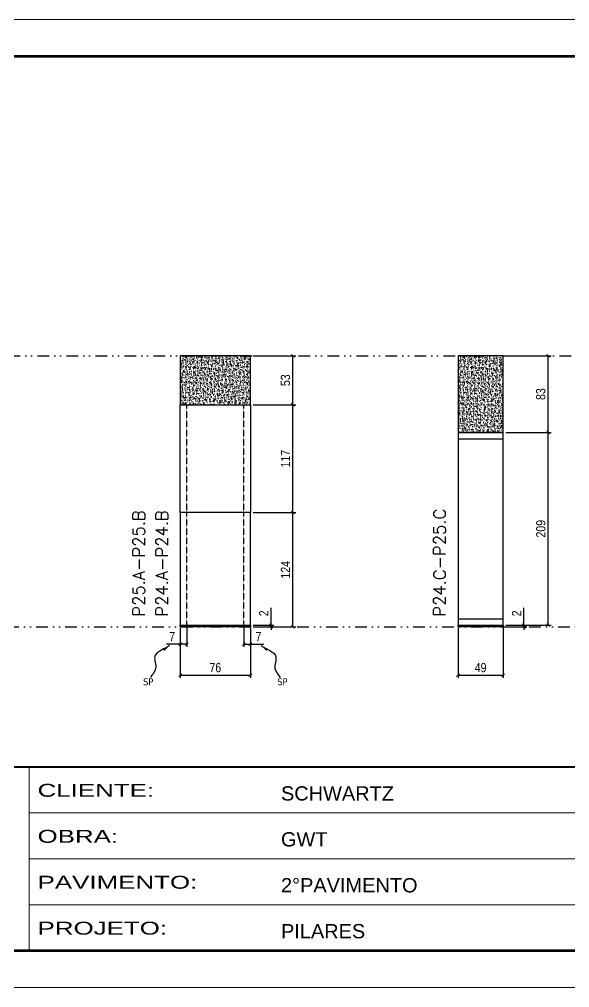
# Model space of a CAD drawing. Extents: x 13770 to 23315, y 867 to 16997.
# Drawn here: x 19569 to 20166, y 8907 to 9957 of the extents above; entities that cross this region are included whole.
import ezdxf

# ---------------------------------------------------------------- set-up
doc = ezdxf.new("R2010")
doc.units = 0
for name, pattern in [('CONTINUO', [0]), ('DASHED', [0.75, 0.5, -0.25]), ('DIVIDE2', [0.625, 0.25, -0.125, 0, -0.125, 0, -0.125]), ('HIDDEN', [0.375, 0.25, -0.125])]:
    doc.linetypes.add(name, pattern=pattern)
for name, color, linetype in [('COTA', 241, 'Continuous'), ('Nível', 160, 'Continuous'), ('Painéis', 200, 'Continuous'), ('SARR_2.2x7', 40, 'Continuous'), ('Sarrafo de Pressão', 42, 'HIDDEN'), ('texto', 7, 'Continuous')]:
    doc.layers.add(name, color=color, linetype=linetype)
for name, color, linetype, lineweight in [('Folhas', 255, 'Continuous', 9), ('SARRAFO DE PRESSAO', 251, 'DASHED', 9), ('Texto Seção', 7, 'Continuous', 15)]:
    doc.layers.add(name, color=color, linetype=linetype, lineweight=lineweight)
doc.styles.add('ARIAL', font='arial.ttf')
doc.styles.add('COTA TECNICA', font='techl___.ttf', dxfattribs={"height": 10})
doc.styles.add('COTA TECNICA-50', font='techl___.ttf', dxfattribs={"height": 10})
doc.styles.add('REGUA-120', font='ROMANS.shx', dxfattribs={"height": 15})
doc.styles.get("Standard").update_dxf_attribs({"font": 'arial.ttf'})
doc.styles.add('Tecnologia', font='')
doc.styles.get('Tecnologia').set_extended_font_data('Forgotten Futurist')
doc.dimstyles.new('COTA PAINEL-50', dxfattribs={"dimtxt": 10, "dimasz": 3, "dimexe": 3, "dimexo": 3, "dimgap": 3, "dimtad": 1, "dimdec": 1, "dimzin": 12, "dimdsep": 46, "dimtxsty": 'COTA TECNICA-50', "dimblk1": 'OBLIQUE', "dimblk2": 'OBLIQUE', "dimsah": 1, "dimcen": 0.9, "dimclrd": 4, "dimclre": 4, "dimclrt": 240, "dimadec": 1, "dimazin": 3, "dimtfac": 1, "dimtdec": 1, "dimtmove": 0, "dimatfit": 3, "dimfxl": 1, "dimtolj": 1, "dimtzin": 12, "dimarcsym": 0})
doc.dimstyles.new('PAINEL', dxfattribs={"dimtxt": 10, "dimasz": 3, "dimexe": 3, "dimexo": 3, "dimgap": 3, "dimtad": 1, "dimdec": 1, "dimzin": 12, "dimdsep": 46, "dimtxsty": 'COTA TECNICA', "dimblk1": 'OBLIQUE', "dimblk2": 'OBLIQUE', "dimsah": 1, "dimcen": 0.9, "dimclrd": 4, "dimclre": 4, "dimclrt": 240, "dimadec": 1, "dimazin": 3, "dimtfac": 1, "dimtdec": 1, "dimtmove": 0, "dimatfit": 3, "dimfxl": 1, "dimtolj": 1, "dimtzin": 12, "dimarcsym": 0})
doc.dimstyles.get("Standard").update_dxf_attribs({"dimtxt": 0.18, "dimasz": 0.18, "dimexe": 0.18, "dimexo": 0.0625, "dimgap": 0.09, "dimtad": 0, "dimtih": 1, "dimtoh": 1, "dimdec": 4, "dimzin": 0, "dimdsep": 46, "dimtxsty": 'Standard', "dimcen": 0.09, "dimadec": 0, "dimazin": 0, "dimtfac": 1, "dimtdec": 4, "dimtofl": 0, "dimtmove": 0, "dimatfit": 3, "dimfxl": 1, "dimtolj": 1, "dimtzin": 0, "dimarcsym": 0})

# ---------------------------------------------------------------- blocks, each defined once
blk = doc.blocks.new('9999999999')
at = {"color": 30, "linetype": 'CONTINUO'}
for p, q in [((98564.6, 34230.2), (98564.6, 34429.4)), ((98564.6, 34379.6), (99584, 34379.6)), ((98564.6, 34329.8), (99488, 34329.8)), ((98564.6, 34280), (99488, 34280))]:
    blk.add_line(p, q, dxfattribs=at)
at = {"color": 30, "linetype": 'CONTINUO', "const_width": 2}
blk.add_lwpolyline([(99584, 34230.2), (99584, 34414.4, 0.414214), (99569, 34429.4), (98229, 34429.4, 0.414214), (98214, 34414.4), (98214, 34245.2, 0.414214), (98229, 34230.2), (99584, 34230.2)], format="xyb", dxfattribs=at)
at = {"layer": 'Folhas'}
blk.add_lwpolyline([(98139, 34190.2), (99624, 34190.2), (99624, 35240.2), (98139, 35240.2)], close=True, dxfattribs=at)
at = {"layer": 'Folhas', "color": 30, "const_width": 3}
blk.add_lwpolyline([(98214, 34230.2), (99584, 34230.2), (99584, 35200.2), (98214, 35200.2)], close=True, dxfattribs=at)
at = {"color": 7, "linetype": 'Continuous', "ltscale": 5, "style": 'ARIAL'}
for s, height, p in [('SCHWARTZ', 15.48, (98837.7, 34393.1)), ('GWT', 15.48, (98837.7, 34343.3)), ('2°PAVIMENTO', 15.483, (98837.7, 34293.5)), ('PILARES', 15.48, (98837.7, 34243.7))]:
    blk.add_text(s, height=height, dxfattribs=at).set_placement(p)
at = {"layer": 'Folhas', "color": 7, "style": 'Tecnologia', "width": 1.5}
for s, p in [('CLIENTE:', (98573.7, 34397.2)), ('OBRA:', (98573.7, 34347.3)), ('PAVIMENTO:', (98573.7, 34297.5)), ('PROJETO:', (98573.7, 34247.7))]:
    blk.add_text(s, height=14, dxfattribs=at).set_placement(p)
blk = doc.blocks.new('_Oblique')
at = {"color": 0, "linetype": 'ByBlock', "lineweight": -2}
blk.add_line((-0.5, -0.5), (0.5, 0.5), dxfattribs=at)
blk = doc.blocks.new('*D512')
at = {"layer": 'COTA', "color": 4, "lineweight": -2, "transparency": 16777216}
for p, q in [((19744, 9297.2), (19744, 9243)), ((19820, 9297.2), (19820, 9243)), ((19744, 9246), (19820, 9246))]:
    blk.add_line(p, q, dxfattribs=at)
at = {"layer": 'Defpoints', "color": 0, "transparency": 16777216}
for p in [(19744, 9300.2), (19820, 9300.2), (19820, 9246)]:
    blk.add_point(p, dxfattribs=at)
at = {"layer": 'COTA', "color": 4, "lineweight": -2, "transparency": 16777216, "xscale": 3, "yscale": 3, "zscale": 3, "rotation": 180}
blk.add_blockref('_Oblique', (19744, 9246), dxfattribs=at)
at = {"layer": 'COTA', "color": 4, "lineweight": -2, "transparency": 16777216, "xscale": 3, "yscale": 3, "zscale": 3}
blk.add_blockref('_Oblique', (19820, 9246), dxfattribs=at)
at = {"layer": 'COTA', "color": 240, "transparency": 16777216, "insert": (19782, 9254.1), "char_height": 10, "attachment_point": 5, "style": 'COTA TECNICA'}
blk.add_mtext('\\A1;76', dxfattribs=at)
blk = doc.blocks.new('*D513')
at = {"layer": 'COTA', "color": 4, "lineweight": -2, "transparency": 16777216}
for p, q in [((19823, 9422.2), (19869.2, 9422.2)), ((19866.2, 9298.2), (19866.2, 9422.2)), ((19823, 9298.2), (19869.2, 9298.2))]:
    blk.add_line(p, q, dxfattribs=at)
at = {"layer": 'Defpoints', "color": 0, "transparency": 16777216}
for p in [(19820, 9422.2), (19866.2, 9422.2), (19820, 9298.2)]:
    blk.add_point(p, dxfattribs=at)
at = {"layer": 'COTA', "color": 4, "lineweight": -2, "transparency": 16777216, "xscale": 3, "yscale": 3, "zscale": 3}
for p, rotation in [((19866.2, 9422.2), 90), ((19866.2, 9298.2), 270)]:
    blk.add_blockref('_Oblique', p, dxfattribs=dict(at, rotation=rotation))
at = {"layer": 'COTA', "color": 240, "transparency": 16777216, "insert": (19858.1, 9360.2), "char_height": 10, "attachment_point": 5, "rotation": 90, "style": 'COTA TECNICA-50'}
blk.add_mtext('\\A1;124', dxfattribs=at)
blk = doc.blocks.new('*D514')
at = {"layer": 'COTA', "color": 4, "lineweight": -2, "transparency": 16777216}
for p, q in [((19842.5, 9300.2), (19842.5, 9319)), ((19823, 9300.2), (19845.5, 9300.2)), ((19823, 9298.2), (19845.5, 9298.2)), ((19842.5, 9298.2), (19842.5, 9300.2)), ((19842.5, 9298.2), (19842.5, 9295.2))]:
    blk.add_line(p, q, dxfattribs=at)
at = {"layer": 'Defpoints', "color": 0, "transparency": 16777216}
for p in [(19820, 9300.2), (19820, 9298.2), (19842.5, 9298.2)]:
    blk.add_point(p, dxfattribs=at)
at = {"layer": 'COTA', "color": 4, "lineweight": -2, "transparency": 16777216, "xscale": 3, "yscale": 3, "zscale": 3}
for p, rotation in [((19842.5, 9300.2), 270), ((19842.5, 9298.2), 90)]:
    blk.add_blockref('_Oblique', p, dxfattribs=dict(at, rotation=rotation))
at = {"layer": 'COTA', "color": 240, "transparency": 16777216, "insert": (19834.5, 9312.9), "char_height": 10, "attachment_point": 5, "rotation": 90, "style": 'COTA TECNICA-50'}
blk.add_mtext('\\A1;2', dxfattribs=at)
blk = doc.blocks.new('*D524')
at = {"layer": 'COTA', "color": 4, "linetype": 'ByBlock', "lineweight": -2, "transparency": 16777216}
for p, q in [((19823, 9539.2), (19869.2, 9539.2)), ((19866.2, 9422.2), (19866.2, 9539.2)), ((19823, 9422.2), (19869.2, 9422.2))]:
    blk.add_line(p, q, dxfattribs=at)
at = {"layer": 'Defpoints', "color": 0, "linetype": 'ByBlock', "transparency": 16777216}
for p in [(19820, 9539.2), (19866.2, 9539.2), (19820, 9422.2)]:
    blk.add_point(p, dxfattribs=at)
at = {"layer": 'COTA', "color": 4, "linetype": 'ByBlock', "lineweight": -2, "transparency": 16777216, "xscale": 3, "yscale": 3, "zscale": 3}
for p, rotation in [((19866.2, 9539.2), 90), ((19866.2, 9422.2), 270)]:
    blk.add_blockref('_Oblique', p, dxfattribs=dict(at, rotation=rotation))
at = {"layer": 'COTA', "color": 240, "linetype": 'ByBlock', "transparency": 16777216, "insert": (19858.1, 9480.7), "char_height": 10, "attachment_point": 5, "rotation": 90, "style": 'COTA TECNICA'}
blk.add_mtext('\\A1;117', dxfattribs=at)
blk = doc.blocks.new('*D515')
at = {"layer": 'COTA', "color": 4, "lineweight": -2, "transparency": 16777216}
for p, q in [((19744, 9295.2), (19744, 9276.6)), ((19751, 9297.2), (19751, 9276.6)), ((19744, 9279.6), (19729.2, 9279.6)), ((19751, 9279.6), (19744, 9279.6))]:
    blk.add_line(p, q, dxfattribs=at)
at = {"layer": 'Defpoints', "color": 0, "transparency": 16777216}
for p in [(19744, 9298.2), (19751, 9300.2), (19744, 9279.6)]:
    blk.add_point(p, dxfattribs=at)
at = {"layer": 'COTA', "color": 4, "lineweight": -2, "transparency": 16777216, "xscale": 3, "yscale": 3, "zscale": 3, "rotation": 180}
blk.add_blockref('_Oblique', (19744, 9279.6), dxfattribs=at)
at = {"layer": 'COTA', "color": 4, "lineweight": -2, "transparency": 16777216, "xscale": 3, "yscale": 3, "zscale": 3}
blk.add_blockref('_Oblique', (19751, 9279.6), dxfattribs=at)
at = {"layer": 'COTA', "color": 240, "transparency": 16777216, "insert": (19735.1, 9287.7), "char_height": 10, "attachment_point": 5, "style": 'COTA TECNICA-50'}
blk.add_mtext('\\A1;7', dxfattribs=at)
blk = doc.blocks.new('*D516')
at = {"layer": 'COTA', "color": 4, "lineweight": -2, "transparency": 16777216}
for p, q in [((19813, 9297.2), (19813, 9276.6)), ((19820, 9295.2), (19820, 9276.6)), ((19813, 9279.6), (19820, 9279.6)), ((19820, 9279.6), (19834.7, 9279.6))]:
    blk.add_line(p, q, dxfattribs=at)
at = {"layer": 'Defpoints', "color": 0, "transparency": 16777216}
for p in [(19813, 9300.2), (19820, 9298.2), (19820, 9279.6)]:
    blk.add_point(p, dxfattribs=at)
at = {"layer": 'COTA', "color": 4, "lineweight": -2, "transparency": 16777216, "xscale": 3, "yscale": 3, "zscale": 3, "rotation": 180}
blk.add_blockref('_Oblique', (19813, 9279.6), dxfattribs=at)
at = {"layer": 'COTA', "color": 4, "lineweight": -2, "transparency": 16777216, "xscale": 3, "yscale": 3, "zscale": 3}
blk.add_blockref('_Oblique', (19820, 9279.6), dxfattribs=at)
at = {"layer": 'COTA', "color": 240, "transparency": 16777216, "insert": (19828.8, 9287.7), "char_height": 10, "attachment_point": 5, "style": 'COTA TECNICA-50'}
blk.add_mtext('\\A1;7', dxfattribs=at)
blk = doc.blocks.new('*D517')
at = {"layer": 'COTA', "color": 4, "lineweight": -2, "transparency": 16777216}
for p, q in [((19823, 9592.2), (19869.2, 9592.2)), ((19866.2, 9539.2), (19866.2, 9592.2)), ((19823, 9539.2), (19869.2, 9539.2))]:
    blk.add_line(p, q, dxfattribs=at)
at = {"layer": 'Defpoints', "color": 0, "transparency": 16777216}
for p in [(19820, 9592.2), (19866.2, 9592.2), (19820, 9539.2)]:
    blk.add_point(p, dxfattribs=at)
at = {"layer": 'COTA', "color": 4, "lineweight": -2, "transparency": 16777216, "xscale": 3, "yscale": 3, "zscale": 3}
for p, rotation in [((19866.2, 9592.2), 90), ((19866.2, 9539.2), 270)]:
    blk.add_blockref('_Oblique', p, dxfattribs=dict(at, rotation=rotation))
at = {"layer": 'COTA', "color": 240, "transparency": 16777216, "insert": (19858, 9565.7), "char_height": 10, "attachment_point": 5, "rotation": 90, "style": 'COTA TECNICA'}
blk.add_mtext('\\A1;53', dxfattribs=at)
blk = doc.blocks.new('*D518')
at = {"layer": 'COTA', "color": 4, "lineweight": -2, "transparency": 16777216}
for p, q in [((20045.2, 9297.2), (20045.2, 9243)), ((20094.2, 9297.2), (20094.2, 9243)), ((20045.2, 9246), (20094.2, 9246))]:
    blk.add_line(p, q, dxfattribs=at)
at = {"layer": 'Defpoints', "color": 0, "transparency": 16777216}
for p in [(20045.2, 9300.2), (20094.2, 9300.2), (20094.2, 9246)]:
    blk.add_point(p, dxfattribs=at)
at = {"layer": 'COTA', "color": 4, "lineweight": -2, "transparency": 16777216, "xscale": 3, "yscale": 3, "zscale": 3, "rotation": 180}
blk.add_blockref('_Oblique', (20045.2, 9246), dxfattribs=at)
at = {"layer": 'COTA', "color": 4, "lineweight": -2, "transparency": 16777216, "xscale": 3, "yscale": 3, "zscale": 3}
blk.add_blockref('_Oblique', (20094.2, 9246), dxfattribs=at)
at = {"layer": 'COTA', "color": 240, "transparency": 16777216, "insert": (20069.7, 9254.1), "char_height": 10, "attachment_point": 5, "style": 'COTA TECNICA'}
blk.add_mtext('\\A1;49', dxfattribs=at)
blk = doc.blocks.new('*D519')
at = {"layer": 'COTA', "color": 4, "lineweight": -2, "transparency": 16777216}
for p, q in [((20116.7, 9300.2), (20116.7, 9319)), ((20097.2, 9300.2), (20119.7, 9300.2)), ((20097.2, 9298.2), (20119.7, 9298.2)), ((20116.7, 9298.2), (20116.7, 9300.2)), ((20116.7, 9298.2), (20116.7, 9295.2))]:
    blk.add_line(p, q, dxfattribs=at)
at = {"layer": 'Defpoints', "color": 0, "transparency": 16777216}
for p in [(20094.2, 9300.2), (20094.2, 9298.2), (20116.7, 9298.2)]:
    blk.add_point(p, dxfattribs=at)
at = {"layer": 'COTA', "color": 4, "lineweight": -2, "transparency": 16777216, "xscale": 3, "yscale": 3, "zscale": 3}
for p, rotation in [((20116.7, 9300.2), 270), ((20116.7, 9298.2), 90)]:
    blk.add_blockref('_Oblique', p, dxfattribs=dict(at, rotation=rotation))
at = {"layer": 'COTA', "color": 240, "transparency": 16777216, "insert": (20108.7, 9312.9), "char_height": 10, "attachment_point": 5, "rotation": 90, "style": 'COTA TECNICA-50'}
blk.add_mtext('\\A1;2', dxfattribs=at)
blk = doc.blocks.new('*D520')
at = {"layer": 'COTA', "color": 4, "lineweight": -2, "transparency": 16777216}
for p, q in [((20097.2, 9592.2), (20146.1, 9592.2)), ((20143.1, 9509.2), (20143.1, 9592.2)), ((20097.2, 9509.2), (20146.1, 9509.2))]:
    blk.add_line(p, q, dxfattribs=at)
at = {"layer": 'Defpoints', "color": 0, "transparency": 16777216}
for p in [(20094.2, 9592.2), (20143.1, 9592.2), (20094.2, 9509.2)]:
    blk.add_point(p, dxfattribs=at)
at = {"layer": 'COTA', "color": 4, "lineweight": -2, "transparency": 16777216, "xscale": 3, "yscale": 3, "zscale": 3}
for p, rotation in [((20143.1, 9592.2), 90), ((20143.1, 9509.2), 270)]:
    blk.add_blockref('_Oblique', p, dxfattribs=dict(at, rotation=rotation))
at = {"layer": 'COTA', "color": 240, "transparency": 16777216, "insert": (20134.9, 9550.7), "char_height": 10, "attachment_point": 5, "rotation": 90, "style": 'COTA TECNICA'}
blk.add_mtext('\\A1;83', dxfattribs=at)
blk = doc.blocks.new('*D525')
at = {"layer": 'COTA', "color": 4, "lineweight": -2, "transparency": 16777216}
for p, q in [((20097.2, 9509.2), (20146.1, 9509.2)), ((20143.1, 9300.2), (20143.1, 9509.2)), ((20097.2, 9300.2), (20146.1, 9300.2))]:
    blk.add_line(p, q, dxfattribs=at)
at = {"layer": 'Defpoints', "color": 0, "transparency": 16777216}
for p in [(20094.2, 9509.2), (20143.1, 9509.2), (20094.2, 9300.2)]:
    blk.add_point(p, dxfattribs=at)
at = {"layer": 'COTA', "color": 4, "lineweight": -2, "transparency": 16777216, "xscale": 3, "yscale": 3, "zscale": 3}
for p, rotation in [((20143.1, 9509.2), 90), ((20143.1, 9300.2), 270)]:
    blk.add_blockref('_Oblique', p, dxfattribs=dict(at, rotation=rotation))
at = {"layer": 'COTA', "color": 240, "transparency": 16777216, "insert": (20135, 9404.7), "char_height": 10, "attachment_point": 5, "rotation": 90, "style": 'COTA TECNICA'}
blk.add_mtext('\\A1;209', dxfattribs=at)

msp = doc.modelspace()

# ---------------------------------------------------------------- hatches: boundary and pattern name
at = {"layer": 'COTA'}
h = msp.add_hatch(dxfattribs=at)
h.set_pattern_fill('AR-CONC', color=256, scale=0.03)
h.set_pattern_definition([(50, (290.862, -5803.8755), (5.4655401, -0.4781726), [0.5715, -6.2865]), (355, (290.862, -5803.8755), (-1.0573026, 5.7317054), [0.4572, -5.0292175]), (100.451445, (291.3174, -5803.9154), (4.4082374, 5.2535326), [0.4857003, -5.3427073]), (46.1842, (290.862, -5802.3515), (8.1323712, -1.2612698), [0.85725, -9.42975]), (96.635558, (291.54, -5802.457), (7.122124, 7.4227837), [0.7285507, -8.0140682]), (351.18415, (290.862, -5802.3515), (7.122124, 7.4227837), [0.685799, -7.543792]), (21, (291.624, -5802.7325), (4.5484317, -3.06795595), [0.5715, -6.2865]), (326, (291.624, -5802.7325), (1.8540609, 5.525639), [0.4572, -5.0292]), (71.451445, (292.003, -5802.988), (6.4024926, 2.4576831), [0.4857003, -5.3426981]), (37.5, (290.862, -5803.8755), (0.0926581, 2.53665117), [0, -4.96824, 0, -5.1054, 0, -5.04825]), (7.5, (290.862, -5803.8755), (2.00458988, 3.00541724), [0, -2.91084, 0, -4.85394, 0, -1.92405]), (327.5, (289.1627, -5803.8755), (4.06771786, -0.17186232), [0, -1.905, 0, -5.9436, 0, -7.8867]), (317.5, (288.4007, -5803.8755), (4.44387544, 0.76279473), [0, -2.4765, 0, -3.94716, 0, -5.6007])])
h.paths.add_polyline_path([(19819.97, 9539.15), (19819.97, 9592.15), (19743.97, 9592.15), (19743.97, 9539.15)])
h = msp.add_hatch(dxfattribs=at)
h.set_pattern_fill('AR-CONC', color=256, scale=0.03)
h.set_pattern_definition([(50, (592.0614, -5803.8755), (5.4655401, -0.4781726), [0.5715, -6.2865]), (355, (592.0614, -5803.8755), (-1.0573026, 5.7317054), [0.4572, -5.0292175]), (100.451445, (592.517, -5803.9154), (4.4082374, 5.2535326), [0.4857003, -5.3427073]), (46.1842, (592.0614, -5802.3515), (8.1323712, -1.2612698), [0.85725, -9.42975]), (96.635558, (592.739, -5802.457), (7.122124, 7.4227837), [0.7285507, -8.0140682]), (351.18415, (592.061, -5802.3515), (7.122124, 7.4227837), [0.685799, -7.543792]), (21, (592.8234, -5802.7325), (4.5484317, -3.06795595), [0.5715, -6.2865]), (326, (592.8234, -5802.7325), (1.8540609, 5.525639), [0.4572, -5.0292]), (71.451445, (593.2024, -5802.988), (6.4024926, 2.4576831), [0.4857003, -5.3426981]), (37.5, (592.0614, -5803.8755), (0.0926581, 2.53665117), [0, -4.96824, 0, -5.1054, 0, -5.04825]), (7.5, (592.0614, -5803.8755), (2.00458988, 3.00541724), [0, -2.91084, 0, -4.85394, 0, -1.92405]), (327.5, (590.3621, -5803.8755), (4.06771786, -0.17186232), [0, -1.905, 0, -5.9436, 0, -7.8867]), (317.5, (589.6, -5803.8755), (4.44387544, 0.76279473), [0, -2.4765, 0, -3.94716, 0, -5.6007])])
h.paths.add_polyline_path([(20094.17, 9509.15), (20094.17, 9592.15), (20045.17, 9592.15), (20045.17, 9509.15)])

# ---------------------------------------------------------------- linework, layer by layer
for points in [[(19743.97, 9539.15), (19819.97, 9539.15), (19819.97, 9592.15), (19743.97, 9592.15)], [(20045.17, 9509.15), (20094.17, 9509.15), (20094.17, 9592.15), (20045.17, 9592.15)]]:
    msp.add_lwpolyline(points, close=True, dxfattribs=at)
at = {"layer": 'Nível', "color": 4, "linetype": 'DIVIDE2', "ltscale": 50}
for p, q in [((19054.5, 9592.15), (21112.79, 9592.15)), ((13769.54, 9298.15), (21112.79, 9298.15))]:
    msp.add_line(p, q, dxfattribs=at)
at = {"layer": 'Painéis'}
for points in [[(19743.97, 9539.15), (19819.97, 9539.15), (19819.97, 9422.15), (19743.97, 9422.15)], [(20045.17, 9300.15), (20094.17, 9300.15), (20094.17, 9509.15), (20045.17, 9509.15)], [(19743.97, 9300.15), (19819.97, 9300.15), (19819.97, 9422.15), (19743.97, 9422.15)], [(19743.97, 9300.15), (19819.97, 9300.15), (19819.97, 9298.15), (19743.97, 9298.15)], [(20045.17, 9300.15), (20094.17, 9300.15), (20094.17, 9298.15), (20045.17, 9298.15)]]:
    msp.add_lwpolyline(points, close=True, dxfattribs=at)
at = {"layer": 'SARR_2.2x7', "linetype": 'ByBlock'}
for p, q in [((20045.17, 9502.15), (20094.17, 9502.15)), ((20045.17, 9307.15), (20094.17, 9307.15))]:
    msp.add_line(p, q, dxfattribs=at)
at = {"layer": 'Sarrafo de Pressão'}
for p, q in [((19750.97, 9422.15), (19750.97, 9539.15)), ((19812.97, 9422.15), (19812.97, 9539.15)), ((19750.97, 9300.15), (19750.97, 9422.15)), ((19812.97, 9300.15), (19812.97, 9422.15))]:
    msp.add_line(p, q, dxfattribs=at)

# ---------------------------------------------------------------- block references
at = {"layer": 'SARRAFO DE PRESSAO', "color": 6, "linetype": 'ByBlock'}
msp.add_blockref('9999999999', (-78984.48, -25283.14), dxfattribs=at)

# ---------------------------------------------------------------- texts
at = {"layer": 'texto', "color": 0, "char_height": 7.5, "attachment_point": 5}
for insert in [(19709.19, 9238.66), (19854.74, 9238.66)]:
    msp.add_mtext('{\\fTahoma|b0|i0|c0|p34;\\C4;SP}', dxfattribs=dict(at, insert=insert))
at = {"layer": 'Texto Seção', "char_height": 13, "width": 285.3299, "attachment_point": 7, "rotation": 90, "style": 'REGUA-120'}
for s, insert in [('P25.A-P25.B', (19705.5, 9309.4)), ('P24.A-P24.B', (19730.5, 9309.4)), ('P24.C-P25.C', (20031.69, 9309.4))]:
    msp.add_mtext(s, dxfattribs=dict(at, insert=insert))

# ---------------------------------------------------------------- dimensions: what is measured, and where the dimension line sits
at = {"layer": 'COTA'}
for base, p1, p2, angle, dimstyle, picture, middle in [((19866.2, 9592.15), (19819.97, 9539.15), (19819.97, 9592.15), 90, 'PAINEL', '*D517', (19857.99, 9565.65)), ((20143.15, 9592.15), (20094.17, 9509.15), (20094.17, 9592.15), 90, 'PAINEL', '*D520', (20134.91, 9550.65)), ((20143.15, 9509.15), (20094.17, 9300.15), (20094.17, 9509.15), 90, 'PAINEL', '*D525', (20135.02, 9404.65)), ((19866.2, 9422.15), (19819.97, 9298.15), (19819.97, 9422.15), 90, 'COTA PAINEL-50', '*D513', (19858.13, 9360.15)), ((19743.97, 9279.64), (19750.97, 9300.15), (19743.97, 9298.15), 180, 'COTA PAINEL-50', '*D515', (19735.1, 9287.72))]:
    dim = msp.add_linear_dim(base=base, p1=p1, p2=p2, angle=angle, dimstyle=dimstyle, dxfattribs=at)
    dim.commit()
    dim.dimension.update_dxf_attribs({"geometry": picture, "text_midpoint": middle})
at = {"layer": 'COTA', "linetype": 'ByBlock'}
dim = msp.add_linear_dim(base=(19866.2, 9539.15), p1=(19819.97, 9422.15), p2=(19819.97, 9539.15), angle=90, dimstyle='PAINEL', dxfattribs=at)
dim.commit()
dim.dimension.update_dxf_attribs({"geometry": '*D524', "text_midpoint": (19858.13, 9480.65)})
at = {"layer": 'COTA'}
for base, p1, p2, picture, middle in [((19842.49, 9298.15), (19819.97, 9300.15), (19819.97, 9298.15), '*D514', (19842.49, 9312.9)), ((20116.69, 9298.15), (20094.17, 9300.15), (20094.17, 9298.15), '*D519', (20116.69, 9312.9))]:
    dim = msp.add_linear_dim(base=base, p1=p1, p2=p2, angle=90, dimstyle='COTA PAINEL-50', dxfattribs=at)
    dim.commit()
    dim.dimension.update_dxf_attribs({"geometry": picture, "text_midpoint": middle, "dimtype": 160})
for base, p1, p2, picture, middle in [((19819.97, 9245.98), (19743.97, 9300.15), (19819.97, 9300.15), '*D512', (19781.97, 9254.08)), ((20094.17, 9245.98), (20045.17, 9300.15), (20094.17, 9300.15), '*D518', (20069.67, 9254.08))]:
    dim = msp.add_linear_dim(base=base, p1=p1, p2=p2, dimstyle='PAINEL', override={"dimarcsym": 2}, dxfattribs=at)
    dim.commit()
    dim.dimension.update_dxf_attribs({"geometry": picture, "text_midpoint": middle})
dim = msp.add_linear_dim(base=(19819.97, 9279.64), p1=(19812.97, 9300.15), p2=(19819.97, 9298.15), dimstyle='COTA PAINEL-50', dxfattribs=at)
dim.commit()
dim.dimension.update_dxf_attribs({"geometry": '*D516', "text_midpoint": (19828.83, 9287.72)})

# ---------------------------------------------------------------- leaders
at = {"layer": 'COTA', "path_type": 1}
for points in [[(19732.14, 9277.97), (19716.35, 9266.14), (19717.28, 9253.13), (19711.72, 9243.35)], [(19831.79, 9277.97), (19847.58, 9266.14), (19846.65, 9253.13), (19852.21, 9243.35)]]:
    msp.add_leader(points, dimstyle='Standard', override={"dimasz": 8}, dxfattribs=at)

doc.saveas('drawing.dxf')
